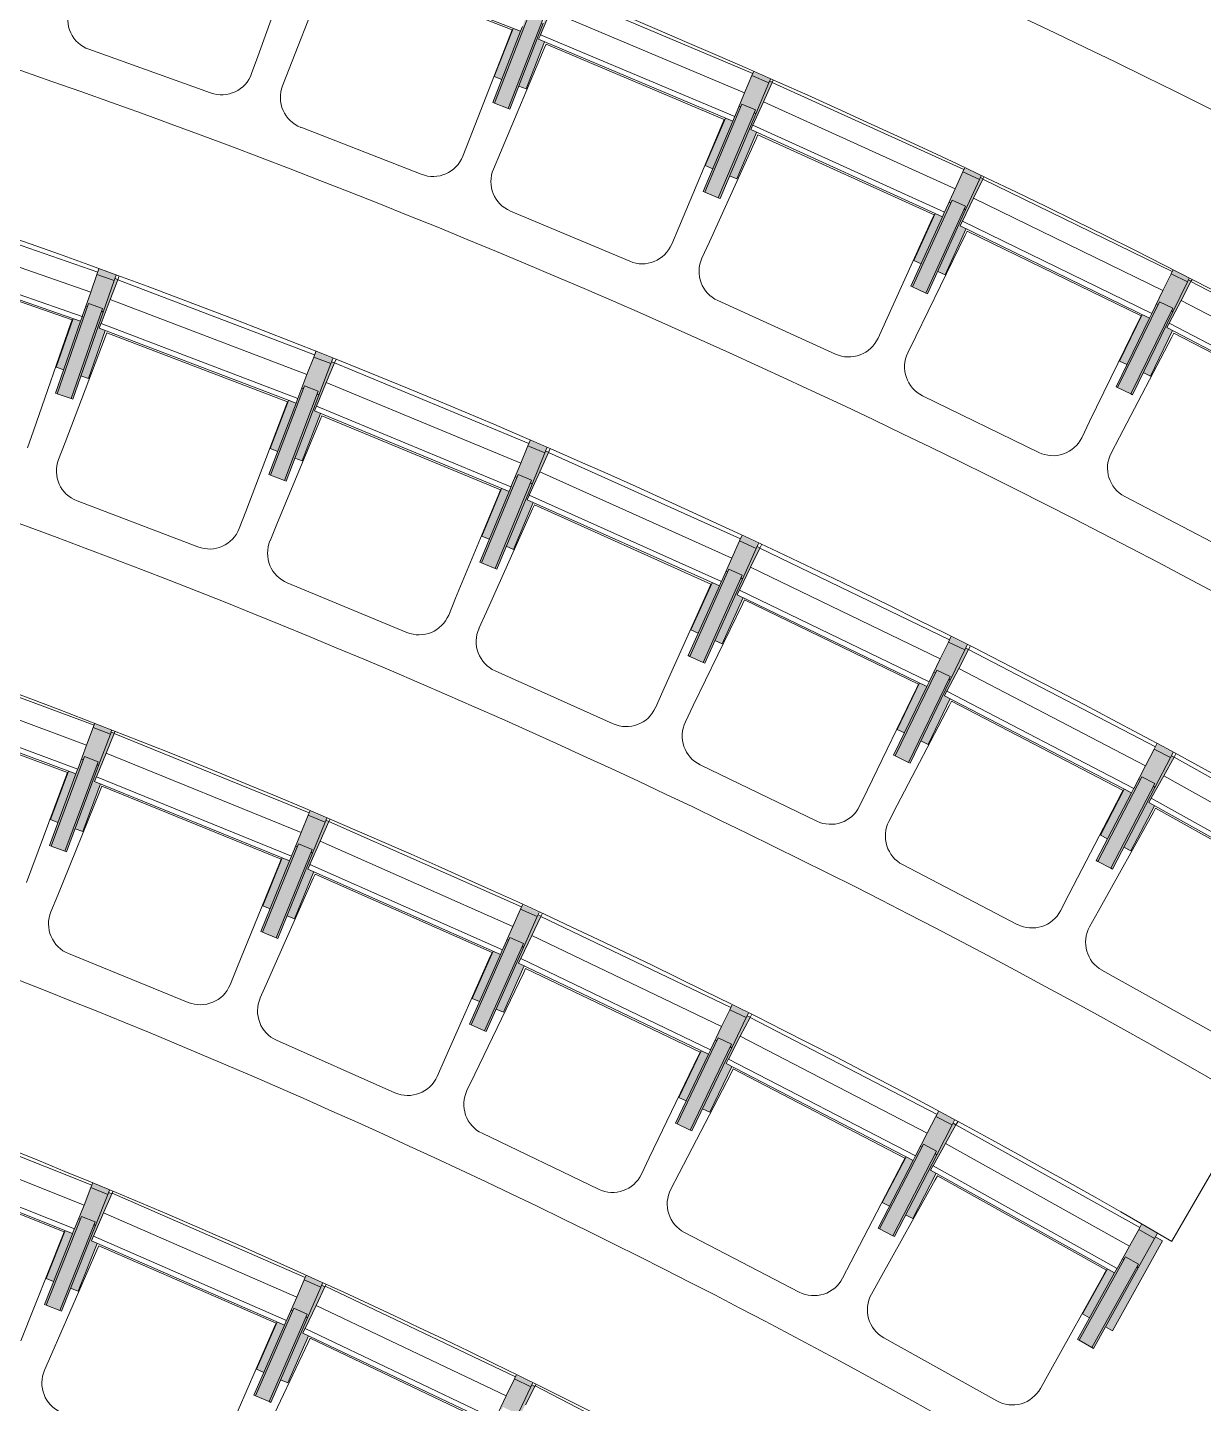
# Model space of a CAD drawing. Header units: millimetres. Extents: x 90978 to 295199, y -4084 to 97293.
# Drawn here: x 216805 to 219374, y 19981 to 22986 of the extents above; entities that cross this region are included whole.
import ezdxf

# ---------------------------------------------------------------- set-up
doc = ezdxf.new("R2010")
doc.units = ezdxf.units.MM
doc.header["$MEASUREMENT"] = 0
doc.layers.add('CSM-STL-XX-ZZ-M3-A-XXXX-00001_detached _19_04_21__rvt-1-Level 0$0$I-FURN', color=8, linetype='CONTINUOUS', lineweight=9)

msp = doc.modelspace()

# ---------------------------------------------------------------- hatches: boundary and pattern name
at = {"layer": 'CSM-STL-XX-ZZ-M3-A-XXXX-00001_detached _19_04_21__rvt-1-Level 0$0$I-FURN'}
h = msp.add_hatch(color=256, dxfattribs=at)
h.paths.add_polyline_path([(217894.7, 22851.4), (217934, 22954.7), (217921.7, 22959.9), (217965.7, 23065.2), (217960.1, 23067.4), (217878.4, 22857.7)], flags=0)
h.paths.add_polyline_path([(217841.1, 22872.3), (217882.1, 22977.3), (217865.8, 22983.7), (217825.3, 22878.4), (217838.2, 22873.4)], flags=0)
for points in [[(217855.2, 22809), (217930.9, 23003.2), (217900.9, 23014.9), (217825.3, 22820.7), (217853.8, 22809.6)], [(217825.3, 22820.7), (217898.6, 23008.9), (217894.4, 23008.9), (217821.6, 22822.1)], [(217858.9, 22807.6), (217930.9, 22995.6), (217928.5, 22997.2), (217855.2, 22809)], [(218395.8, 22797.4), (218424.4, 22865.1), (218387.5, 22880.6), (218359, 22812.9), (218363, 22812.3), (218365.5, 22818.2), (218395.1, 22805.7), (218393.1, 22799.4), (218395.1, 22797.9)], [(218424.4, 22865.1), (218427.8, 22873.1), (218391, 22889), (218387.5, 22880.6)], [(218284.5, 22626.1), (218363, 22812.3), (218358.7, 22812.3), (218280.9, 22627.7)], [(218314.1, 22613.7), (218395.1, 22805.7), (218365.5, 22818.2), (218284.5, 22626.1), (218294.5, 22621.9)], [(218317.8, 22612.1), (218395.1, 22797.9), (218392.6, 22799.8), (218314.1, 22613.7)], [(218854.2, 22587.2), (218883.6, 22654.5), (218848.2, 22670.6), (218817.8, 22603.7), (218821.8, 22603), (218824.5, 22608.8), (218853.7, 22595.5), (218851.1, 22589.7), (218853.7, 22587.6)], [(218884.6, 22654.1), (218888.2, 22662), (218851.9, 22678.8), (218848.2, 22670.6)], [(218738.3, 22419.1), (218821.8, 22603), (218817.5, 22603), (218734.7, 22420.7)], [(218767.5, 22405.8), (218853.4, 22595.7), (218824.5, 22608.8), (218738.3, 22419.1), (218745.3, 22415.9)], [(218771.1, 22404.1), (218853.4, 22587.9), (218851.1, 22589.7), (218767.5, 22405.8)], [(216970.5, 22363.9), (216994.7, 22433.3), (216956.9, 22446.4), (216932.8, 22377.1), (216936.8, 22376.7), (216938.9, 22382.7), (216969.3, 22372.2), (216967.2, 22366.1), (216969.3, 22364.7)], [(216994.7, 22433.3), (216998.7, 22444.7), (216961.2, 22458.7), (216956.9, 22446.4), (216981.5, 22437.9)], [(219306.7, 22364.5), (219338.4, 22430.8), (219303, 22448.1), (219270.8, 22382), (219274.7, 22381.2), (219277.5, 22386.9), (219306.4, 22372.9), (219303.6, 22367.1), (219306.4, 22364.7)], [(219338.9, 22430.5), (219342.7, 22438.3), (219306.9, 22456.1), (219303, 22448.1)], [(219215.1, 22185.5), (219306.4, 22372.9), (219277, 22385.9), (219186.2, 22199.6), (219190.3, 22197.6)], [(216870.4, 22185.9), (216936.8, 22376.7), (216932.6, 22376.7), (216866.6, 22187.2)], [(216900.7, 22175.4), (216969.3, 22372.2), (216938.9, 22382.7), (216870.4, 22185.9), (216899.5, 22175.8)], [(216904.4, 22174.1), (216970.5, 22363.9), (216966.8, 22365.3), (216900.7, 22175.4), (216903.6, 22174.4)], [(219186.2, 22199.6), (219274.7, 22381.2), (219270.4, 22381.2), (219182.6, 22201.4)], [(219218.6, 22183.8), (219306.4, 22364.8), (219303.1, 22366.1), (219215.1, 22185.5), (219217.4, 22184.4)], [(217441.6, 22183.2), (217467.7, 22251.8), (217430.4, 22266.1), (217404.2, 22197.4), (217408.2, 22196.9), (217410.5, 22202.9), (217440.5, 22191.5), (217438.2, 22185.5), (217440.5, 22183.9)], [(217467.7, 22251.8), (217472, 22262.9), (217434.9, 22277.9), (217430.4, 22266.1)], [(217366.3, 21996.7), (217440.5, 22191.5), (217410.5, 22202.9), (217336.3, 22008.2), (217350.1, 22002.9)], [(217336.3, 22008.2), (217408.2, 22196.9), (217404, 22196.9), (217332.6, 22009.6)], [(217370, 21995.3), (217441.6, 22183.2), (217437.8, 22184.4), (217366.3, 21996.7), (217369.8, 21995.4)], [(217935.3, 22056.7), (217939.9, 22067.7), (217903.2, 22083.6), (217898.4, 22072.1)], [(217907.2, 21988.9), (217935.3, 22056.7), (217898.4, 22072.1), (217870.2, 22004.2), (217874.2, 22003.6), (217876.7, 22009.5), (217906.4, 21997.2), (217903.9, 21991.3), (217906.4, 21989.5)], [(217796.9, 21817), (217874.2, 22003.6), (217870, 22003.6), (217793.2, 21818.5)], [(217826.6, 21804.7), (217906.4, 21997.2), (217876.7, 22009.5), (217796.9, 21817), (217807.6, 21812.5)], [(217830.2, 21803.2), (217906.4, 21989.5), (217903.9, 21991.3), (217826.6, 21804.7)], [(218397.1, 21848.2), (218402, 21859.1), (218365.7, 21876), (218360.6, 21864.6)], [(218367, 21781.2), (218397.1, 21848.2), (218360.6, 21864.6), (218330.5, 21797.6), (218334.5, 21796.9), (218337.1, 21802.7), (218366.4, 21789.6), (218364.4, 21783.3), (218366.4, 21781.7)], [(218251.8, 21612.6), (218334.5, 21796.9), (218330.2, 21796.9), (218248.2, 21614.2)], [(218281.1, 21599.4), (218366.4, 21789.6), (218337.1, 21802.7), (218251.8, 21612.6), (218259.4, 21609.2)], [(218284.7, 21597.8), (218366.4, 21781.7), (218363.8, 21783.7), (218281.1, 21599.4)], [(218820.6, 21560.3), (218852.6, 21626.5), (218816.6, 21643.9), (218784.6, 21577.8), (218788.5, 21576.9), (218791.3, 21582.7), (218820.3, 21568.7), (218817.5, 21562.9), (218820.3, 21560.6)], [(218852.6, 21626.5), (218857.9, 21637.4), (218822.1, 21655.3), (218816.6, 21643.9)], [(218700.5, 21395.1), (218788.5, 21576.9), (218784.2, 21576.9), (218697, 21396.8)], [(218729.4, 21381.1), (218820.3, 21568.7), (218790.8, 21581.7), (218700.5, 21395.1), (218705, 21392.9)], [(218733, 21379.4), (218819.7, 21561.1), (218817.5, 21562.9), (218729.4, 21381.1)], [(216960.8, 21374.1), (216986.4, 21443), (216948.9, 21456.9), (216923.3, 21388.1), (216927.4, 21387.6), (216929.6, 21393.6), (216959.4, 21381.7), (216957.5, 21376.4), (216959.7, 21374.9)], [(216986.4, 21443), (216989.2, 21450.5), (216952, 21465.2), (216948.9, 21456.9)], [(219301.5, 21391.6), (219307.3, 21402.8), (219272, 21421.5), (219266, 21410.1), (219279, 21403.3)], [(216887.1, 21187.1), (216959.4, 21382.5), (216929.6, 21393.6), (216856.9, 21198.3), (216871.4, 21192.9)], [(219267.6, 21326.5), (219300.6, 21392.1), (219266, 21410.1), (219232.1, 21344.9), (219236.1, 21344), (219239, 21349.7), (219267.5, 21334.8), (219264.6, 21329.1), (219267.5, 21326.5)], [(216856.9, 21198.3), (216927.4, 21387.6), (216923.1, 21387.6), (216853.3, 21199.7)], [(216890.7, 21185.7), (216960.8, 21374.1), (216957.5, 21376.4), (216887.1, 21187.1), (216889.2, 21186.3)], [(219142.8, 21164.8), (219236.1, 21344), (219231.6, 21344), (219139.3, 21166.6)], [(219171.3, 21149.9), (219267.5, 21334.8), (219238.6, 21348.8), (219142.8, 21164.8), (219144.2, 21164.1)], [(219174.8, 21148.1), (219267, 21327), (219264.1, 21328.2), (219171.3, 21149.9)], [(217455.6, 21250.7), (217458.9, 21258.9), (217422.1, 21274.6), (217418.5, 21265.8)], [(217427.9, 21182.7), (217455.6, 21250.7), (217418.5, 21265.8), (217390.8, 21197.8), (217394.8, 21197.2), (217397.2, 21203.1), (217427, 21191), (217424.6, 21185.1), (217427, 21183.3)], [(217318.7, 21010.1), (217394.8, 21197.2), (217390.6, 21197.2), (217315, 21011.6)], [(217348.4, 20998), (217426, 21191.4), (217397.2, 21203.1), (217318.7, 21010.1), (217329.8, 21005.6)], [(217352.1, 20996.5), (217427, 21183.3), (217424.6, 21185.1), (217348.4, 20998)], [(217918.6, 21044.2), (217922.5, 21053.1), (217886.2, 21069.8), (217882.1, 21060.4), (217907.9, 21049)], [(217888.9, 20977.1), (217918.6, 21044.2), (217882.1, 21060.4), (217852.3, 20993.3), (217856.3, 20992.6), (217858.9, 20998.4), (217888.3, 20985.4), (217886.5, 20978.9), (217888.3, 20977.5)], [(217774.5, 20807.9), (217856.3, 20992.6), (217852, 20992.6), (217770.9, 20809.5)], [(217803.8, 20794.9), (217888.3, 20985.4), (217858.9, 20998.4), (217774.5, 20807.9), (217782.3, 20804.4)], [(217807.4, 20793.3), (217888, 20977.8), (217885.7, 20979.6), (217803.8, 20794.9)], [(218375.2, 20823.7), (218379.8, 20833.4), (218343.9, 20851), (218339.1, 20841)], [(218343.4, 20757.5), (218374.3, 20824.1), (218339.1, 20841), (218307.3, 20774.8), (218311.3, 20774), (218314.1, 20779.7), (218343, 20765.8), (218340.5, 20759.8), (218343, 20757.8)], [(218223.9, 20591.9), (218311.3, 20774), (218306.9, 20774), (218220.3, 20593.6)], [(218252.8, 20578), (218343, 20765.8), (218313.8, 20779.2), (218223.9, 20591.9), (218228.4, 20589.7)], [(218256.4, 20576.2), (218342.7, 20758), (218340.2, 20760.1), (218252.8, 20578)], [(218824.8, 20589.3), (218830.2, 20599.9), (218794.9, 20618.6), (218789.2, 20607.7), (218803.9, 20600.1)], [(218791, 20524.1), (218824.4, 20589.5), (218789.2, 20607.7), (218755.4, 20542.5), (218759.4, 20541.6), (218762.3, 20547.2), (218790.9, 20532.5), (218787.9, 20526.8), (218790.9, 20524.2)], [(218666.4, 20362.2), (218759.4, 20541.6), (218755, 20541.6), (218663, 20364)], [(218695, 20347.4), (218790.9, 20532.5), (218761.9, 20546.3), (218666.4, 20362.2), (218667.7, 20361.5)], [(218698.5, 20345.6), (218790.5, 20524.5), (218787.6, 20526.2), (218695, 20347.4)], [(216981.1, 20437.8), (216984.8, 20447), (216948, 20462.7), (216944, 20452.6)], [(216953.9, 20369.6), (216981.1, 20437.8), (216944, 20452.6), (216916.8, 20384.4), (216920.8, 20383.8), (216923.2, 20389.8), (216953, 20377.9), (216950.6, 20372), (216953, 20370.2)], [(216846, 20196.2), (216920.8, 20383.8), (216916.6, 20383.8), (216842.4, 20197.6)], [(216875.9, 20184.3), (216953, 20377.9), (216923.2, 20389.8), (216846, 20196.2), (216858.3, 20191.3)], [(216879.5, 20182.8), (216953, 20370.2), (216950.6, 20371.8), (216875.9, 20184.3)], [(219267, 20341.3), (219273.4, 20352.9), (219238.6, 20372.5), (219232.1, 20360.8)], [(219231.2, 20277.2), (219267, 20341.3), (219232.1, 20360.8), (219196.3, 20296.7), (219200.2, 20295.6), (219203.3, 20301.2), (219231.2, 20285.3), (219228.3, 20280)], [(219101.8, 20119.2), (219200.2, 20295.6), (219196.3, 20296.7), (219098.4, 20121.1)], [(219129.9, 20103.5), (219231.4, 20285.5), (219202.9, 20300.4), (219101.8, 20119.2)], [(219133.3, 20101.6), (219231.2, 20277.2), (219228.3, 20280), (219129.9, 20103.5)], [(217417, 20167.9), (217446.3, 20235.3), (217409.7, 20251.3), (217380.3, 20183.9), (217384.3, 20183.2), (217386.9, 20189.1), (217416.3, 20176.3), (217413.7, 20170.4), (217416.3, 20168.4)], [(217446.3, 20235.3), (217450, 20243.6), (217413.6, 20260.3), (217409.7, 20251.3)], [(217303.5, 19998.1), (217384.3, 20183.2), (217380, 20183.2), (217299.9, 19999.7)], [(217333, 19985.2), (217415.6, 20176.6), (217386.9, 20189.1), (217303.5, 19998.1), (217312.4, 19994.2)], [(217336.6, 19983.7), (217416.3, 20168.4), (217413.6, 20170), (217333, 19985.2)], [(217904.8, 20017.7), (217908.5, 20025.6), (217872.6, 20043.3), (217868.6, 20034.9)], [(217873.2, 19951.4), (217904.8, 20017.7), (217868.6, 20034.9), (217837.1, 19968.5), (217841.1, 19967.7), (217843.8, 19973.5), (217872.8, 19959.7), (217870.1, 19953.9), (217872.8, 19951.7)]]:
    msp.add_hatch(color=256, dxfattribs=at).paths.add_polyline_path(points, flags=0)
h = msp.add_hatch(color=256, dxfattribs=at)
h.paths.add_polyline_path([(218354.8, 22654.9), (218397.7, 22756.7), (218384.8, 22762.6), (218431.6, 22866.7), (218426.1, 22869), (218338.7, 22661.7)], flags=0)
h.paths.add_polyline_path([(218301.8, 22677.3), (218345.6, 22781.2), (218329.5, 22788), (218285.7, 22684.1)], flags=0)
h = msp.add_hatch(color=256, dxfattribs=at)
h.paths.add_polyline_path([(218809.3, 22445.9), (218854.2, 22546.9), (218842.6, 22553.5), (218891.9, 22655.5), (218886.4, 22658), (218793.4, 22453.1), (218803.9, 22448.3)], flags=0)
h.paths.add_polyline_path([(218757, 22469.7), (218803.6, 22572.4), (218787.7, 22579.6), (218741, 22476.9), (218745.3, 22475)], flags=0)
h = msp.add_hatch(color=256, dxfattribs=at)
h.paths.add_polyline_path([(216938.7, 22219.1), (216975, 22324.1), (216962.1, 22329), (217002.4, 22435.2), (216996.1, 22437.4), (216922.1, 22224.9), (216936.8, 22219.8)], flags=0)
h.paths.add_polyline_path([(216884.4, 22238), (216921.4, 22344.5), (216904.9, 22350.3), (216867.9, 22243.8), (216870.4, 22242.9)], flags=0)
h = msp.add_hatch(color=256, dxfattribs=at)
h.paths.add_polyline_path([(219257.9, 22224.5), (219306.3, 22323.8), (219293.8, 22330.4), (219346.2, 22431.8), (219340.8, 22434.4), (219242.2, 22232.2)], flags=0)
h.paths.add_polyline_path([(219206.2, 22249.7), (219255.7, 22351.1), (219239.8, 22358.5), (219190.5, 22257.4)], flags=0)
h = msp.add_hatch(color=256, dxfattribs=at)
h.paths.add_polyline_path([(217405.5, 22039.4), (217444.5, 22143.4), (217432.1, 22148.6), (217475.5, 22253.5), (217469.3, 22255.9), (217389.2, 22045.6)], flags=0)
h.paths.add_polyline_path([(217351.8, 22059.8), (217391.9, 22165.2), (217375.6, 22171.5), (217336.3, 22065.7), (217350.1, 22060.5)], flags=0)
h = msp.add_hatch(color=256, dxfattribs=at)
h.paths.add_polyline_path([(217867, 21846.2), (217908.5, 21949.3), (217896.7, 21954.6), (217943.1, 22058.2), (217937, 22060.7), (217850.8, 21852.9), (217853.8, 21851.7)], flags=0)
h.paths.add_polyline_path([(217813.9, 21868.2), (217857, 21972.4), (217840.9, 21979.1), (217797.7, 21874.9), (217807.6, 21870.8)], flags=0)
h = msp.add_hatch(color=256, dxfattribs=at)
h.paths.add_polyline_path([(218322.7, 21639.7), (218368.2, 21741.1), (218355.6, 21747.3), (218404.9, 21849.5), (218398.8, 21852.2), (218306.7, 21646.9)], flags=0)
h.paths.add_polyline_path([(218270.2, 21663.3), (218316.4, 21766.2), (218300.4, 21773.3), (218254.2, 21670.5), (218259.4, 21668.2)], flags=0)
h = msp.add_hatch(color=256, dxfattribs=at)
h.paths.add_polyline_path([(218772.2, 21420.2), (218820.3, 21520.4), (218808.2, 21526.7), (218860.4, 21627.5), (218854.5, 21630.4), (218756.4, 21427.8)], flags=0)
h.paths.add_polyline_path([(218720.4, 21445.3), (218769.6, 21546.8), (218753.8, 21554.3), (218705, 21452.7)], flags=0)
h = msp.add_hatch(color=256, dxfattribs=at)
h.paths.add_polyline_path([(216925.9, 21230.1), (216964.3, 21334.2), (216951.8, 21339.3), (216994.5, 21444.6), (216987.9, 21447.1), (216909.5, 21236.2)], flags=0)
h.paths.add_polyline_path([(216872, 21250.1), (216911.3, 21355.8), (216894.9, 21361.9), (216855.6, 21256.2), (216856.9, 21255.7)], flags=0)
h = msp.add_hatch(color=256, dxfattribs=at)
h.paths.add_polyline_path([(219215.2, 21187.8), (219266.5, 21286.3), (219254.2, 21293.2), (219309.4, 21392.4), (219303.5, 21395.5), (219199.7, 21195.9)], flags=0)
h.paths.add_polyline_path([(219164.2, 21214.3), (219216.2, 21314.4), (219200.7, 21322.5), (219148.7, 21222.4)], flags=0)
h = msp.add_hatch(color=256, dxfattribs=at)
h.paths.add_polyline_path([(217388.6, 21039.7), (217429.6, 21142.9), (217417.8, 21148.1), (217463.6, 21252.1), (217457.2, 21254.7), (217372.4, 21046.3), (217378.7, 21043.8)], flags=0)
h.paths.add_polyline_path([(217335.3, 21061.4), (217377.8, 21165.9), (217361.6, 21172.5), (217319.1, 21068)], flags=0)
h = msp.add_hatch(color=256, dxfattribs=at)
h.paths.add_polyline_path([(217845.2, 20835.4), (217890.2, 20936.8), (217877.7, 20942.9), (217926.7, 21045.4), (217920.4, 21048.2), (217829.2, 20842.5)], flags=0)
h.paths.add_polyline_path([(217792.7, 20858.7), (217838.3, 20961.8), (217822.3, 20968.9), (217776.7, 20865.8), (217782.3, 20863.3)], flags=0)
h = msp.add_hatch(color=256, dxfattribs=at)
h.paths.add_polyline_path([(218295.4, 20617.2), (218343, 20717.5), (218331.2, 20723.6), (218383.3, 20824.6), (218377, 20827.6), (218279.7, 20624.8)], flags=0)
h.paths.add_polyline_path([(218243.6, 20642.1), (218292.4, 20743.7), (218276.6, 20751.3), (218228.4, 20649.4)], flags=0)
h = msp.add_hatch(color=256, dxfattribs=at)
h.paths.add_polyline_path([(218738.8, 20385.3), (218789.8, 20483.9), (218777.7, 20490.6), (218832.9, 20590), (218826.8, 20593.2), (218723.2, 20393.4)], flags=0)
h.paths.add_polyline_path([(218687.7, 20411.8), (218739.6, 20511.9), (218724.1, 20520), (218672.2, 20419.9)], flags=0)
h = msp.add_hatch(color=256, dxfattribs=at)
h.paths.add_polyline_path([(216915.7, 20226.3), (216956.9, 20331.1), (216944.9, 20336.3), (216989.7, 20439.1), (216982.7, 20441.9), (216899.5, 20232.8), (216903.6, 20231.2)], flags=0)
h.paths.add_polyline_path([(216862.3, 20247.6), (216903.6, 20352.6), (216887.8, 20358.9), (216846, 20254.1), (216858.3, 20249.2)], flags=0)
h = msp.add_hatch(color=256, dxfattribs=at)
h.paths.add_polyline_path([(219174.8, 20140.1), (219284.4, 20336.6), (219269.1, 20345.1), (219159.5, 20148.6)], flags=0)
h.paths.add_polyline_path([(219124.6, 20168.1), (219179.5, 20266.6), (219164.2, 20275.1), (219109.3, 20176.6)], flags=0)
h = msp.add_hatch(color=256, dxfattribs=at)
h.paths.add_polyline_path([(217374.1, 20026), (217419.1, 20129.1), (217406.9, 20135), (217455, 20236.2), (217448.1, 20239.2), (217358.1, 20033)], flags=0)
h.paths.add_polyline_path([(217321.4, 20049), (217366.5, 20152.4), (217350.5, 20159.4), (217305.4, 20056), (217312.4, 20052.9)], flags=0)
h = msp.add_hatch(color=256, dxfattribs=at)
h.paths.add_polyline_path([(217825.8, 19810.9), (217873.2, 19913), (217862.1, 19918.8), (217913.4, 20018.4), (217906.6, 20021.6), (217810, 19818.4)], flags=0)
h.paths.add_polyline_path([(217773.9, 19835.6), (217822.3, 19937.4), (217806.5, 19945), (217758.1, 19843.1), (217759.7, 19842.3)], flags=0)

# ---------------------------------------------------------------- linework, layer by layer
for p, q in [((217391.3, 23154.2), (217308.2, 22922.2)), ((217453.5, 23144.3), (217882.1, 22977.3)), ((217469.8, 23134), (217863.5, 22980.7)), ((217376.8, 22895.2), (217466.2, 23124.8)), ((217965.7, 23064.2), (218389.6, 22885.5)), ((217825.3, 22820.7), (217900.9, 23014.9)), ((217926, 22970), (217947.7, 23021.5)), ((218371.6, 22842.8), (217947.7, 23021.5)), ((217855.2, 22809), (217930.9, 23003.2)), ((217858.9, 22807.6), (217931.8, 22994.9)), ((217886.3, 22988.2), (217882.1, 22977.3)), ((217859.9, 22971.4), (217770.4, 22741.8)), ((217882.1, 22977.3), (217821.6, 22822.1)), ((217865.8, 22983.7), (217824.8, 22878.6)), ((217863.5, 22980.7), (217859.9, 22971.4)), ((217894.7, 22851.4), (217934.8, 22954.3)), ((217921.7, 22959.9), (217926.2, 22970.6)), ((217921.7, 22959.9), (218345.6, 22781.2)), ((217926, 22970), (218349.9, 22791.3)), ((216939.4, 22938), (217205.4, 22842.7)), ((217838.2, 22712.9), (217934, 22940)), ((217934, 22940), (217937.8, 22949.1)), ((217937.8, 22949.1), (218327.1, 22785)), ((217308.2, 22922.2), (217294.9, 22885)), ((217362.4, 22858.3), (217376.8, 22895.2)), ((217824.8, 22878.6), (217841.1, 22872.3)), ((218387.5, 22880.6), (218371.6, 22842.8)), ((218387.5, 22880.6), (218391, 22889)), ((218387.5, 22880.6), (218424.4, 22865.1)), ((218395.8, 22797.4), (218424.4, 22865.1)), ((218412.4, 22823.5), (218431.6, 22865.7)), ((218427.8, 22873.1), (218424.4, 22865.1)), ((218432, 22866.6), (218426.1, 22869)), ((218431.6, 22865.7), (218433.8, 22870.5)), ((218431.6, 22865.7), (218850.4, 22675.5)), ((217878.4, 22857.7), (217894.7, 22851.4)), ((218371.6, 22842.8), (218349.9, 22791.3)), ((217825.3, 22820.7), (217821.6, 22822.1)), ((217855.2, 22809), (217825.3, 22820.7)), ((217858.9, 22807.6), (217855.2, 22809)), ((218284.5, 22626.1), (218365.5, 22818.2)), ((218314.1, 22613.7), (218395.1, 22805.7)), ((218359, 22812.9), (218363, 22812.3)), ((218365.5, 22818.2), (218395.1, 22805.7)), ((218389.3, 22772.6), (218412.4, 22823.5)), ((218831.2, 22633.2), (218412.4, 22823.5)), ((218323.3, 22775.9), (218227.5, 22548.8)), ((218345.6, 22781.2), (218280.9, 22627.7)), ((218329.5, 22788), (218285.7, 22684.1)), ((218317.8, 22612.1), (218395.8, 22797.4)), ((218327.1, 22785), (218323.3, 22775.9)), ((218350.1, 22791.9), (218345.6, 22781.2)), ((218392.6, 22799.8), (218395.8, 22797.4)), ((217402.2, 22767.7), (217665.4, 22665.2)), ((218354.8, 22654.9), (218397.7, 22756.7)), ((218384.8, 22762.6), (218389.6, 22773.2)), ((218384.8, 22762.6), (218803.6, 22572.4)), ((218389.3, 22772.6), (218808.1, 22582.4)), ((218396.5, 22742.4), (218400.6, 22751.4)), ((218400.6, 22751.4), (218785.2, 22576.7)), ((217770.4, 22741.8), (217756.1, 22705)), ((218294.5, 22518), (218396.5, 22742.4)), ((217822.9, 22676.5), (217838.2, 22712.9)), ((218285.7, 22684.1), (218301.8, 22677.3)), ((218338.7, 22661.7), (218354.8, 22654.9)), ((218848.2, 22670.6), (218831.2, 22633.2)), ((218848.2, 22670.6), (218851.9, 22678.8)), ((218848.2, 22670.6), (218884.6, 22654.1)), ((218854.2, 22587.2), (218884.6, 22654.1)), ((218871.5, 22612.8), (218891.9, 22654.5)), ((218888.2, 22662), (218884.6, 22654.1)), ((218892.3, 22655.3), (218886.4, 22658)), ((218891.9, 22654.5), (218894.1, 22659.2)), ((218891.9, 22654.5), (219305.3, 22452.9)), ((218284.5, 22626.1), (218280.9, 22627.7)), ((218314.1, 22613.7), (218284.5, 22626.1)), ((218831.2, 22633.2), (218808.1, 22582.4)), ((216524.3, 22602.8), (216958.7, 22451.5)), ((218317.8, 22612.1), (218314.1, 22613.7)), ((218738.3, 22419.1), (218824.5, 22608.8)), ((218767.5, 22405.8), (218853.7, 22595.5)), ((218817.8, 22603.7), (218821.8, 22603)), ((218824.5, 22608.8), (218853.7, 22595.5)), ((218847, 22562.6), (218871.5, 22612.8)), ((219285, 22411.2), (218871.5, 22612.8)), ((217860.2, 22584.8), (218120.5, 22475.1)), ((218781.1, 22567.7), (218679.2, 22343.3)), ((218803.6, 22572.4), (218734.7, 22420.7)), ((218787.7, 22579.6), (218741, 22476.9)), ((218771.1, 22404.1), (218854.2, 22587.2)), ((218785.2, 22576.7), (218781.1, 22567.7)), ((218808.4, 22583), (218803.6, 22572.4)), ((218842.2, 22552.7), (218847.3, 22563.2)), ((218851.1, 22589.7), (218854.2, 22587.2)), ((216943.4, 22407.7), (216509, 22559)), ((218227.5, 22548.8), (218212.2, 22512.4)), ((218809.3, 22445.9), (218855, 22546.5)), ((218842.2, 22552.7), (219255.7, 22351.1)), ((218847, 22562.6), (219260.5, 22360.9)), ((218853.4, 22532.2), (218857.7, 22541.2)), ((218857.7, 22541.2), (219237.4, 22356)), ((216490.7, 22506.2), (216925.1, 22354.9)), ((218278.2, 22482.1), (218294.5, 22518)), ((218745.3, 22310.7), (218853.4, 22532.2)), ((216487, 22495.9), (216921.4, 22344.5)), ((216503.8, 22486.2), (216902.8, 22347.2)), ((218741, 22476.9), (218757, 22469.7)), ((216956.9, 22446.4), (216943.4, 22407.7)), ((216956.9, 22446.4), (216961.2, 22458.7)), ((216956.9, 22446.4), (216994.7, 22433.3)), ((216998.7, 22444.7), (216994.7, 22433.3)), ((218793.4, 22453.1), (218809.3, 22445.9)), ((219303, 22448.1), (219285, 22411.2)), ((219303, 22448.1), (219306.9, 22456.1)), ((219303, 22448.1), (219338.9, 22430.5)), ((216970.5, 22363.9), (216994.7, 22433.3)), ((216985.9, 22391.5), (217002.4, 22434.9)), ((217002.5, 22435.1), (216996.1, 22437.4)), ((217002.4, 22434.9), (217005.2, 22442.3)), ((217002.4, 22434.9), (217432.3, 22271.1)), ((218738.3, 22419.1), (218734.7, 22420.7)), ((218767.5, 22405.8), (218738.3, 22419.1)), ((219306.7, 22364.5), (219338.9, 22430.5)), ((219324.7, 22389.7), (219346.2, 22430.8)), ((219342.7, 22438.3), (219338.9, 22430.5)), ((219346.6, 22431.6), (219340.8, 22434.4)), ((219346.2, 22430.8), (219348.6, 22435.4)), ((219346.2, 22430.8), (219753.9, 22217.9)), ((216943.4, 22407.7), (216925.1, 22354.9)), ((216966, 22339.3), (216985.9, 22391.5)), ((217415.7, 22227.7), (216985.9, 22391.5)), ((218313, 22389.4), (218570.2, 22272.6)), ((218771.1, 22404.1), (218767.5, 22405.8)), ((219186.2, 22199.6), (219277.5, 22386.9)), ((219285, 22411.2), (219260.5, 22360.9)), ((219277.5, 22386.9), (219306.4, 22372.9)), ((219298.8, 22340.1), (219324.7, 22389.7)), ((219732.5, 22176.8), (219324.7, 22389.7)), ((216870.4, 22185.9), (216938.9, 22382.7)), ((216900.7, 22175.4), (216969.3, 22372.2)), ((216904.4, 22174.1), (216970.5, 22363.9)), ((216925.3, 22355.5), (216921.4, 22344.5)), ((216932.8, 22377.1), (216936.8, 22376.7)), ((216938.9, 22382.7), (216969.3, 22372.2)), ((216967.2, 22366.1), (216970.5, 22363.9)), ((219239.9, 22358.8), (219190.5, 22257.4)), ((219215.1, 22185.5), (219306.4, 22372.9)), ((219218.6, 22183.8), (219306.7, 22364.5)), ((219237.4, 22356), (219233.1, 22347)), ((219260.8, 22361.5), (219255.7, 22351.1)), ((219270.8, 22382), (219274.7, 22381.2)), ((219303.6, 22367.1), (219306.7, 22364.5)), ((216899.5, 22337.8), (216818.4, 22105.1)), ((216921.4, 22344.5), (216866.6, 22187.2)), ((216904.9, 22350.3), (216867.8, 22243.8)), ((216902.8, 22347.2), (216899.5, 22337.8)), ((216938.7, 22219.1), (216975.2, 22324)), ((216962.1, 22329), (216966.2, 22339.9)), ((216962.1, 22329), (217391.9, 22165.2)), ((216966, 22339.3), (217395.8, 22175.5)), ((218679.2, 22343.3), (218662.9, 22307.3)), ((219233.1, 22347), (219125, 22125.5)), ((219255.7, 22351.1), (219182.6, 22201.4)), ((219257.9, 22224.5), (219306.3, 22323.8)), ((219293.8, 22330.4), (219299.1, 22340.7)), ((219293.8, 22330.4), (219701.5, 22117.5)), ((219298.8, 22340.1), (219706.6, 22127.2)), ((216887.3, 22079.3), (216975, 22309.6)), ((216975, 22309.6), (216978.6, 22318.9)), ((216978.6, 22318.9), (217373.3, 22168.4)), ((218728, 22275.2), (218745.3, 22310.7)), ((219190.3, 22091.1), (219304.3, 22309.6)), ((219304.3, 22309.6), (219308.9, 22318.4)), ((219308.9, 22318.4), (219683.4, 22122.9)), ((217430.4, 22266.1), (217415.7, 22227.7)), ((217430.4, 22266.1), (217434.9, 22277.9)), ((217430.4, 22266.1), (217467.7, 22251.8)), ((217472, 22262.9), (217467.7, 22251.8)), ((216867.8, 22243.8), (216884.4, 22238)), ((217441.6, 22183.2), (217467.7, 22251.8)), ((217457.7, 22210.3), (217475.5, 22253.2)), ((217475.6, 22253.4), (217469.3, 22255.9)), ((217475.5, 22253.2), (217478.5, 22260.3)), ((217475.5, 22253.2), (217900.4, 22077)), ((219190.5, 22257.4), (219206.2, 22249.7)), ((216922.1, 22224.9), (216938.7, 22219.1)), ((217336.3, 22008.2), (217410.5, 22202.9)), ((217415.7, 22227.7), (217395.8, 22175.5)), ((217410.5, 22202.9), (217440.5, 22191.5)), ((217436.3, 22158.7), (217457.7, 22210.3)), ((217882.6, 22034.1), (217457.7, 22210.3)), ((219242.2, 22232.2), (219257.9, 22224.5)), ((216870.4, 22185.9), (216866.6, 22187.2)), ((216900.7, 22175.4), (216870.4, 22185.9)), ((216904.4, 22174.1), (216900.7, 22175.4)), ((217366.3, 21996.7), (217440.5, 22191.5)), ((217370, 21995.3), (217441.6, 22183.2)), ((217396.1, 22176.1), (217391.9, 22165.2)), ((217404.2, 22197.4), (217408.2, 22196.9)), ((217438.2, 22185.5), (217441.6, 22183.2)), ((218760.2, 22181.6), (219014.1, 22057.8)), ((219186.2, 22199.6), (219182.6, 22201.4)), ((219215.1, 22185.5), (219186.2, 22199.6)), ((219218.6, 22183.8), (219215.1, 22185.5)), ((217369.8, 22159.1), (217282, 21928.9)), ((217391.9, 22165.2), (217332.6, 22009.6)), ((217375.6, 22171.5), (217335.4, 22066.1)), ((217373.3, 22168.4), (217369.8, 22159.1)), ((217405.5, 22039.4), (217445.1, 22143.2)), ((217432.1, 22148.6), (217436.6, 22159.3)), ((217432.1, 22148.6), (217857, 21972.4)), ((217436.3, 22158.7), (217861.2, 21982.5)), ((217350.1, 21901.1), (217444.5, 22128.7)), ((217444.5, 22128.7), (217448.3, 22137.9)), ((217448.3, 22137.9), (217838.5, 21976.1)), ((219125, 22125.5), (219107.7, 22090)), ((216818.4, 22105.1), (216805.4, 22067.8)), ((217898.4, 22072.1), (217903.2, 22083.6)), ((219172, 22056.1), (219190.3, 22091.1)), ((216873.2, 22042.4), (216887.3, 22079.3)), ((217335.4, 22066.1), (217351.8, 22059.8)), ((217898.4, 22072.1), (217882.6, 22034.1)), ((217898.4, 22072.1), (217935.3, 22056.7)), ((217907.2, 21988.9), (217935.3, 22056.7)), ((217924.1, 22015.5), (217943.1, 22057.9)), ((217939.9, 22067.7), (217935.3, 22056.7)), ((217943.2, 22058.1), (217937, 22060.7)), ((217943.1, 22057.9), (217946.3, 22064.9)), ((217943.1, 22057.9), (218362.8, 21869.5)), ((217389.2, 22045.6), (217405.5, 22039.4)), ((217882.6, 22034.1), (217861.2, 21982.5)), ((217336.3, 22008.2), (217332.6, 22009.6)), ((217366.3, 21996.7), (217336.3, 22008.2)), ((217370, 21995.3), (217366.3, 21996.7)), ((217796.9, 21817), (217876.7, 22009.5)), ((217826.6, 21804.7), (217906.4, 21997.2)), ((217870.2, 22004.2), (217874.2, 22003.6)), ((217876.7, 22009.5), (217906.4, 21997.2)), ((217901.2, 21964.6), (217924.1, 22015.5)), ((218343.8, 21827.2), (217924.1, 22015.5)), ((217834.7, 21966.9), (217740.4, 21739.3)), ((217857, 21972.4), (217793.2, 21818.5)), ((217840.9, 21979.1), (217797.7, 21874.9)), ((217830.2, 21803.2), (217907.2, 21988.9)), ((217838.5, 21976.1), (217834.7, 21966.9)), ((217861.5, 21983.1), (217857, 21972.4)), ((217896.7, 21954.6), (217901.5, 21965.2)), ((217901.2, 21964.6), (218320.9, 21776.2)), ((217903.9, 21991.3), (217907.2, 21988.9)), ((216913.7, 21952.1), (217177.6, 21851.5)), ((217807.6, 21709.6), (217908.5, 21934.4)), ((217867, 21846.2), (217909.5, 21948.8)), ((217896.7, 21954.6), (218316.4, 21766.2)), ((217908.5, 21934.4), (217912.6, 21943.5)), ((217912.6, 21943.5), (218298, 21770.5)), ((219201.6, 21961.7), (219452, 21830.9)), ((217282, 21928.9), (217268, 21892)), ((217335, 21864.6), (217350.1, 21901.1)), ((217797.7, 21874.9), (217813.9, 21868.2)), ((218360.6, 21864.6), (218365.7, 21876)), ((217850.8, 21852.9), (217867, 21846.2)), ((218360.6, 21864.6), (218343.8, 21827.2)), ((218360.6, 21864.6), (218397.1, 21848.2)), ((218367, 21781.2), (218397.1, 21848.2)), ((218384.7, 21807.4), (218404.9, 21849.1)), ((218402, 21859.1), (218397.1, 21848.2)), ((218405, 21849.4), (218398.8, 21852.2)), ((218404.9, 21849.1), (218408.3, 21856.2)), ((218404.9, 21849.1), (218818.9, 21648.7)), ((217796.9, 21817), (217793.2, 21818.5)), ((217826.6, 21804.7), (217796.9, 21817)), ((218343.8, 21827.2), (218320.9, 21776.2)), ((217830.2, 21803.2), (217826.6, 21804.7)), ((218251.8, 21612.6), (218337.1, 21802.7)), ((218281.1, 21599.4), (218366.4, 21789.6)), ((218330.5, 21797.6), (218334.5, 21796.9)), ((218337.1, 21802.7), (218366.4, 21789.6)), ((218360.3, 21757.1), (218384.7, 21807.4)), ((218363.8, 21783.7), (218367, 21781.2)), ((218798.7, 21607), (218384.7, 21807.4)), ((217372.8, 21773.1), (217633.7, 21665)), ((218293.9, 21761.4), (218193, 21536.6)), ((218316.4, 21766.2), (218248.2, 21614.2)), ((218300.4, 21773.3), (218254.2, 21670.5)), ((218284.7, 21597.8), (218367, 21781.2)), ((218298, 21770.5), (218293.9, 21761.4)), ((218321.1, 21776.8), (218316.4, 21766.2)), ((218355.5, 21747.2), (218360.6, 21757.7)), ((218360.3, 21757.1), (218774.4, 21556.7)), ((217740.4, 21739.3), (217725.2, 21702.8)), ((218259.4, 21504.9), (218366.7, 21726.7)), ((218322.7, 21639.7), (218368.2, 21741.1)), ((218355.5, 21747.2), (218769.6, 21546.8)), ((218366.7, 21726.7), (218371.1, 21735.7)), ((218371.1, 21735.7), (218751.3, 21551.6)), ((217791.4, 21673.5), (217807.6, 21709.6)), ((218254.2, 21670.5), (218270.2, 21663.3)), ((218306.7, 21646.9), (218322.7, 21639.7)), ((218816.6, 21643.9), (218798.7, 21607)), ((218816.6, 21643.9), (218822.1, 21655.3)), ((218816.6, 21643.9), (218852.6, 21626.5)), ((218857.9, 21637.4), (218852.6, 21626.5)), ((218860.4, 21627.2), (218864.2, 21634.3)), ((216519.6, 21622.3), (216950.8, 21462)), ((218251.8, 21612.6), (218248.2, 21614.2)), ((218281.1, 21599.4), (218251.8, 21612.6)), ((218798.7, 21607), (218774.4, 21556.7)), ((218820.6, 21560.3), (218852.6, 21626.5)), ((218839, 21586), (218860.4, 21627.2)), ((218860.6, 21627.4), (218854.5, 21630.4)), ((218860.4, 21627.2), (219268.5, 21414.8)), ((216934.6, 21418.5), (216503.5, 21578.8)), ((217826.6, 21581), (218084.3, 21465.3)), ((218284.7, 21597.8), (218281.1, 21599.4)), ((218700.5, 21395.1), (218791.3, 21582.7)), ((218784.6, 21577.8), (218788.5, 21576.9)), ((218791.3, 21582.7), (218820.3, 21568.7)), ((218813.2, 21536.4), (218839, 21586)), ((219247.1, 21373.7), (218839, 21586)), ((218747, 21542.6), (218639.6, 21320.8)), ((218769.6, 21546.8), (218697, 21396.8)), ((218753.8, 21554.4), (218704.7, 21452.9)), ((218729.4, 21381.1), (218820.3, 21568.7)), ((218733, 21379.4), (218820.6, 21560.3)), ((218751.3, 21551.6), (218747, 21542.6)), ((218774.6, 21557.2), (218769.6, 21546.8)), ((218817.5, 21562.9), (218820.6, 21560.3)), ((216480.2, 21516.1), (216911.3, 21355.8)), ((216484, 21526.4), (216915.1, 21366.1)), ((218193, 21536.6), (218176.8, 21500.5)), ((218772.2, 21420.2), (218820.6, 21520.2)), ((218808.2, 21526.7), (218813.5, 21537)), ((218808.2, 21526.7), (219216.2, 21314.4)), ((218813.2, 21536.4), (219221.3, 21324.1)), ((218818.7, 21505.9), (218823.3, 21514.7)), ((218823.3, 21514.7), (219198.1, 21319.7)), ((216496.7, 21506.1), (216892.7, 21358.9)), ((218242.1, 21469.3), (218259.4, 21504.9)), ((218705, 21287.3), (218818.7, 21505.9)), ((216948.9, 21456.9), (216934.6, 21418.5)), ((216948.9, 21456.9), (216952, 21465.2)), ((216948.9, 21456.9), (216986.4, 21443)), ((218704.7, 21452.9), (218720.4, 21445.3)), ((216960.8, 21374.1), (216986.4, 21443)), ((216977, 21401.2), (216994.5, 21444.2)), ((216989.2, 21450.5), (216986.4, 21443)), ((216994.6, 21444.6), (216987.9, 21447.1)), ((216994.5, 21444.2), (216996, 21447.9)), ((216994.5, 21444.2), (217420.5, 21270.8)), ((218756.4, 21427.8), (218772.2, 21420.2)), ((219266, 21410.1), (219272, 21421.5)), ((216856.9, 21198.3), (216929.6, 21393.6)), ((216934.6, 21418.5), (216915.1, 21366.1)), ((216929.6, 21393.6), (216959.7, 21382.4)), ((216955.9, 21349.4), (216977, 21401.2)), ((217403, 21227.8), (216977, 21401.2)), ((218700.5, 21395.1), (218697, 21396.8)), ((218729.4, 21381.1), (218700.5, 21395.1)), ((219266, 21410.1), (219247.1, 21373.7)), ((219266, 21410.1), (219301.5, 21391.6)), ((219267.6, 21326.5), (219301.5, 21391.6)), ((219286.8, 21351.6), (219309.4, 21392.1)), ((219307.3, 21402.8), (219301.5, 21391.6)), ((219309.5, 21392.3), (219303.5, 21395.5)), ((219309.4, 21392.1), (219313.5, 21399.5)), ((219309.4, 21392.1), (219711.1, 21168.1)), ((216894.9, 21361.9), (216855.6, 21256.2)), ((216887.1, 21187.1), (216959.7, 21382.4)), ((216890.7, 21185.7), (216960.8, 21374.1)), ((216915.4, 21366.7), (216911.3, 21355.8)), ((216923.3, 21388.1), (216927.4, 21387.6)), ((216957.5, 21376.4), (216960.8, 21374.1)), ((218274.6, 21375.8), (218528.9, 21252.8)), ((218733, 21379.4), (218729.4, 21381.1)), ((219247.1, 21373.7), (219221.3, 21324.1)), ((216889.2, 21349.6), (216803.3, 21118.6)), ((216911.3, 21355.8), (216853.3, 21199.7)), ((216892.7, 21358.9), (216889.2, 21349.6)), ((216925.9, 21230.1), (216964.6, 21334.1)), ((216951.8, 21339.3), (216956.2, 21350)), ((216951.8, 21339.3), (217377.8, 21165.9)), ((216955.9, 21349.4), (217382, 21176)), ((219142.8, 21164.8), (219239, 21349.7)), ((219171.3, 21149.9), (219267.5, 21334.8)), ((219232.1, 21344.9), (219236.1, 21344)), ((219239, 21349.7), (219267.5, 21334.8)), ((219259.6, 21302.8), (219286.8, 21351.6)), ((219688.5, 21127.5), (219286.8, 21351.6)), ((216871.4, 21091.3), (216964.3, 21319.6)), ((216964.3, 21319.6), (216968, 21328.8)), ((216968, 21328.8), (217359.3, 21169.5)), ((218639.6, 21320.8), (218622.4, 21285.3)), ((219193.5, 21310.9), (219079.8, 21092.3)), ((219216.2, 21314.4), (219139.3, 21166.6)), ((219200.7, 21322.5), (219148.7, 21222.4)), ((219174.8, 21148.1), (219267.6, 21326.5)), ((219198.1, 21319.7), (219193.5, 21310.9)), ((219221.6, 21324.7), (219216.2, 21314.4)), ((219254.2, 21293.2), (219259.9, 21303.3)), ((219259.6, 21302.8), (219661.3, 21078.7)), ((219264.6, 21329.1), (219267.6, 21326.5)), ((217418.5, 21265.8), (217422.1, 21274.6)), ((218686.8, 21252.2), (218705, 21287.3)), ((219144.2, 21056.8), (219264.2, 21272.1)), ((219215.2, 21187.8), (219266.5, 21286.3)), ((219254.2, 21293.2), (219656, 21069.2)), ((219264.2, 21272.1), (219269, 21280.8)), ((219269, 21280.8), (219638, 21075)), ((216855.6, 21256.2), (216872, 21250.1)), ((217418.5, 21265.8), (217403, 21227.8)), ((217418.5, 21265.8), (217455.6, 21250.7)), ((217427.9, 21182.7), (217455.6, 21250.7)), ((217444.9, 21209.2), (217463.6, 21251.7)), ((217458.9, 21258.9), (217455.6, 21250.7)), ((217463.8, 21252), (217457.2, 21254.7)), ((217463.6, 21251.7), (217465.6, 21256)), ((217463.6, 21251.7), (217884.2, 21065.3)), ((216909.5, 21236.2), (216925.9, 21230.1)), ((217403, 21227.8), (217382, 21176)), ((219148.7, 21222.4), (219164.2, 21214.3)), ((216856.9, 21198.3), (216853.3, 21199.7)), ((216887.1, 21187.1), (216856.9, 21198.3)), ((216890.7, 21185.7), (216887.1, 21187.1)), ((217318.7, 21010.1), (217397.2, 21203.1)), ((217348.4, 20998), (217427, 21191)), ((217352.1, 20996.5), (217427.9, 21182.7)), ((217390.8, 21197.8), (217394.8, 21197.2)), ((217397.2, 21203.1), (217427, 21191)), ((217422.2, 21158.2), (217444.9, 21209.2)), ((217424.6, 21185.1), (217427.9, 21182.7)), ((217865.4, 21022.9), (217444.9, 21209.2)), ((219199.7, 21195.9), (219215.2, 21187.8)), ((217355.6, 21160.3), (217262.7, 20932)), ((217377.8, 21165.9), (217315, 21011.6)), ((217361.6, 21172.5), (217319.1, 21068)), ((217359.3, 21169.5), (217355.6, 21160.3)), ((217382.2, 21176.6), (217377.8, 21165.9)), ((217417.8, 21148.1), (217422.5, 21158.7)), ((217422.2, 21158.2), (217842.8, 20971.8)), ((218716.6, 21157.8), (218967.1, 21027.4)), ((219142.8, 21164.8), (219139.3, 21166.6)), ((219171.3, 21149.9), (219142.8, 21164.8)), ((217329.8, 20902.7), (217429.6, 21128)), ((217388.6, 21039.7), (217430.4, 21142.5)), ((217417.8, 21148.1), (217838.3, 20961.8)), ((217429.6, 21128), (217433.7, 21137.1)), ((217433.7, 21137.1), (217819.9, 20966)), ((219174.8, 21148.1), (219171.3, 21149.9)), ((216856.5, 21054.7), (216871.4, 21091.3)), ((219079.8, 21092.3), (219061.5, 21057.2)), ((217319.1, 21068), (217335.3, 21061.4)), ((217882.1, 21060.4), (217886.2, 21069.8)), ((217372.4, 21046.3), (217388.6, 21039.7)), ((217882.1, 21060.4), (217865.4, 21022.9)), ((217882.1, 21060.4), (217918.6, 21044.2)), ((217888.9, 20977.1), (217918.6, 21044.2)), ((217906.7, 21003.1), (217926.7, 21044.9)), ((217922.5, 21053.1), (217918.6, 21044.2)), ((217926.9, 21045.3), (217920.4, 21048.2)), ((217926.7, 21044.9), (217929.2, 21050)), ((217926.7, 21044.9), (218341.4, 20845.8)), ((219124.9, 21022.3), (219144.2, 21056.8)), ((217318.7, 21010.1), (217315, 21011.6)), ((217348.4, 20998), (217318.7, 21010.1)), ((217865.4, 21022.9), (217842.8, 20971.8)), ((217882.5, 20952.7), (217906.7, 21003.1)), ((218321.3, 20804), (217906.7, 21003.1)), ((217352.1, 20996.5), (217348.4, 20998)), ((217774.5, 20807.9), (217858.9, 20998.4)), ((217803.8, 20794.9), (217888.3, 20985.4)), ((217807.4, 20793.3), (217888.9, 20977.1)), ((217843.1, 20972.4), (217838.3, 20961.8)), ((217852.3, 20993.3), (217856.3, 20992.6)), ((217858.9, 20998.4), (217888.3, 20985.4)), ((217885.7, 20979.6), (217888.9, 20977.1)), ((216894.9, 20963.5), (217156.5, 20857)), ((217815.9, 20956.9), (217716.1, 20731.6)), ((217838.3, 20961.8), (217770.9, 20809.5)), ((217822.3, 20968.9), (217776.7, 20865.8)), ((217819.9, 20966), (217815.9, 20956.9)), ((217877.7, 20942.8), (217882.7, 20953.3)), ((217877.7, 20942.8), (218292.4, 20743.7)), ((217882.5, 20952.7), (218297.2, 20753.6)), ((217262.7, 20932), (217247.8, 20895.4)), ((217782.3, 20700.2), (217889, 20922.4)), ((217845.2, 20835.4), (217890.2, 20936.8)), ((217889, 20922.4), (217893.3, 20931.3)), ((217893.3, 20931.3), (218274.1, 20748.5)), ((219152, 20927.1), (219398.7, 20789.5)), ((217313.8, 20866.6), (217329.8, 20902.7)), ((217776.7, 20865.8), (217792.7, 20858.7)), ((218339.1, 20841), (218343.9, 20851)), ((217829.2, 20842.5), (217845.2, 20835.4)), ((218339.1, 20841), (218321.3, 20804)), ((218339.1, 20841), (218375.2, 20823.7)), ((218343.4, 20757.5), (218375.2, 20823.7)), ((218361.9, 20782.9), (218383.3, 20824.1)), ((218379.8, 20833.4), (218375.2, 20823.7)), ((218383.5, 20824.5), (218377, 20827.6)), ((218383.3, 20824.1), (218386.4, 20830.1)), ((218383.3, 20824.1), (218791.7, 20612.5)), ((217774.5, 20807.9), (217770.9, 20809.5)), ((217803.8, 20794.9), (217774.5, 20807.9)), ((217807.4, 20793.3), (217803.8, 20794.9)), ((218321.3, 20804), (218297.2, 20753.6)), ((217349.5, 20774.2), (217607.7, 20659.8)), ((218223.9, 20591.9), (218314.1, 20779.7)), ((218252.8, 20578), (218343, 20765.8)), ((218307.3, 20774.8), (218311.3, 20774)), ((218314.1, 20779.7), (218343, 20765.8)), ((218336.2, 20733.3), (218361.9, 20782.9)), ((218770.4, 20571.3), (218361.9, 20782.9)), ((217716.1, 20731.6), (217700.1, 20695.5)), ((218269.8, 20739.5), (218163.2, 20517.4)), ((218292.4, 20743.7), (218220.3, 20593.6)), ((218276.6, 20751.3), (218227.8, 20649.6)), ((218256.4, 20576.2), (218343.4, 20757.5)), ((218274.1, 20748.5), (218269.8, 20739.5)), ((218297.4, 20754.2), (218292.4, 20743.7)), ((218331.2, 20723.6), (218336.5, 20733.9)), ((218336.2, 20733.3), (218744.6, 20521.7)), ((218340.2, 20760.1), (218343.4, 20757.5)), ((218228.4, 20484), (218341.8, 20702.8)), ((218295.4, 20617.2), (218343.5, 20717.2)), ((218331.2, 20723.6), (218739.6, 20511.9)), ((218341.8, 20702.8), (218346.4, 20711.6)), ((218346.4, 20711.6), (218721.5, 20517.2)), ((217765.2, 20664.6), (217782.3, 20700.2)), ((218227.8, 20649.6), (218243.6, 20642.1)), ((216518.6, 20627.8), (216945.9, 20457.6)), ((218279.7, 20624.8), (218295.4, 20617.2)), ((218789.2, 20607.7), (218794.9, 20618.6)), ((219304.7, 20335.3), (219479.7, 20638.4)), ((216928.8, 20414.5), (216501.4, 20584.7)), ((218223.9, 20591.9), (218220.3, 20593.6)), ((218252.8, 20578), (218223.9, 20591.9)), ((218789.2, 20607.7), (218770.4, 20571.3)), ((218789.2, 20607.7), (218824.8, 20589.3)), ((218791, 20524.1), (218824.8, 20589.3)), ((218810.3, 20549), (218832.9, 20589.5)), ((218830.2, 20599.9), (218824.8, 20589.3)), ((218833.1, 20589.9), (218826.8, 20593.2)), ((218832.9, 20589.5), (218836.8, 20596.4)), ((218832.9, 20589.5), (219234.7, 20365.5)), ((217798, 20571.2), (218052.7, 20448.9)), ((218256.4, 20576.2), (218252.8, 20578)), ((218770.4, 20571.3), (218744.6, 20521.7)), ((216476.7, 20522.6), (216904, 20352.4)), ((216480.7, 20532.8), (216908.1, 20362.6)), ((218666.4, 20362.2), (218762.3, 20547.2)), ((218695, 20347.4), (218790.9, 20532.5)), ((218698.5, 20345.6), (218791, 20524.1)), ((218744.9, 20522.3), (218739.6, 20511.9)), ((218755.4, 20542.5), (218759.4, 20541.6)), ((218762.3, 20547.2), (218790.9, 20532.5)), ((218783.1, 20500.2), (218810.3, 20549)), ((218787.9, 20526.8), (218791, 20524.1)), ((219212.1, 20325), (218810.3, 20549)), ((216493, 20512.2), (216885.5, 20355.9)), ((218163.2, 20517.4), (218146.1, 20481.8)), ((218716.9, 20508.4), (218603.5, 20289.6)), ((218739.6, 20511.9), (218663, 20364)), ((218724.1, 20520), (218672.2, 20419.9)), ((218721.5, 20517.2), (218716.9, 20508.4)), ((218777.7, 20490.6), (218783.4, 20500.8)), ((218777.7, 20490.6), (219179.5, 20266.6)), ((218783.1, 20500.2), (219184.9, 20276.2)), ((216944, 20452.6), (216948, 20462.7)), ((218210.2, 20448.9), (218228.4, 20484)), ((218667.7, 20254.3), (218787.7, 20469.5)), ((218738.8, 20385.3), (218789.8, 20483.9)), ((218787.7, 20469.5), (218792.6, 20478.2)), ((218792.6, 20478.2), (219161.6, 20272.4)), ((216944, 20452.6), (216928.8, 20414.5)), ((216944, 20452.6), (216981.1, 20437.8)), ((216953.9, 20369.6), (216981.1, 20437.8)), ((216971.6, 20397.6), (216990.2, 20440.1)), ((216984.8, 20447), (216981.1, 20437.8)), ((216989.7, 20439.1), (216982.7, 20441.9)), ((216990.2, 20440.1), (216991.9, 20443.9)), ((216990.2, 20440.1), (217411.8, 20256.2)), ((216928.8, 20414.5), (216908.1, 20362.6)), ((218672.2, 20419.9), (218687.7, 20411.8)), ((216846, 20196.2), (216923.2, 20389.8)), ((216875.9, 20184.3), (216953, 20377.9)), ((216916.8, 20384.4), (216920.8, 20383.8)), ((216923.2, 20389.8), (216953, 20377.9)), ((216949.3, 20346.4), (216971.6, 20397.6)), ((216950.6, 20372), (216953.9, 20369.6)), ((217393.3, 20213.6), (216971.6, 20397.6)), ((218723.2, 20393.4), (218738.8, 20385.3)), ((219232.1, 20360.8), (219238.6, 20372.5)), ((216881.8, 20346.6), (216790.6, 20117.7)), ((216903.6, 20351.3), (216842.4, 20197.6)), ((216887.8, 20358.9), (216846, 20254.1)), ((216879.5, 20182.8), (216953.9, 20369.6)), ((216885.5, 20355.9), (216881.8, 20346.6)), ((216908.3, 20363.2), (216904, 20352.4)), ((216944.9, 20336.3), (216949.6, 20347)), ((216949.3, 20346.4), (217370.9, 20162.4)), ((218240.2, 20354.6), (218491, 20224.6)), ((218666.4, 20362.2), (218663, 20364)), ((218695, 20347.4), (218666.4, 20362.2)), ((218698.5, 20345.6), (218695, 20347.4)), ((219232.1, 20360.8), (219212.1, 20325)), ((219231.2, 20277.2), (219267, 20341.3)), ((219232.1, 20360.8), (219267, 20341.3)), ((219273.4, 20352.9), (219267, 20341.3)), ((219284.4, 20336.6), (219269.1, 20345.1)), ((216858.3, 20090.4), (216956.9, 20316.3)), ((216915.7, 20226.3), (216957.4, 20330.9)), ((216944.9, 20336.3), (217366.5, 20152.4)), ((216956.9, 20316.3), (216960.9, 20325.4)), ((216960.9, 20325.4), (217348.1, 20156.4)), ((219174.8, 20140.1), (219284.4, 20336.6)), ((219212.1, 20325), (219184.9, 20276.2)), ((218603.5, 20289.6), (218585.3, 20254.5)), ((219101.8, 20119.2), (219203.3, 20301.2)), ((219129.9, 20103.5), (219231.4, 20285.5)), ((219196.3, 20296.7), (219200.2, 20295.6)), ((219203.3, 20301.2), (219231.4, 20285.5)), ((219228.3, 20280), (219231.2, 20277.2)), ((216846, 20254.1), (216862.3, 20247.6)), ((217409.7, 20251.3), (217393.3, 20213.6)), ((217409.7, 20251.3), (217413.6, 20260.3)), ((217409.7, 20251.3), (217446.3, 20235.3)), ((218648.5, 20219.8), (218667.7, 20254.3)), ((219156.7, 20263.8), (219036.7, 20048.5)), ((219179.5, 20266.6), (219098.4, 20121.1)), ((219164.2, 20275.1), (219109.3, 20176.6)), ((219133.3, 20101.6), (219231.2, 20277.2)), ((219161.6, 20272.4), (219156.7, 20263.8)), ((219185.2, 20276.7), (219179.5, 20266.6)), ((216899.5, 20232.8), (216915.7, 20226.3)), ((217417, 20167.9), (217446.3, 20235.3)), ((217435.6, 20195.3), (217455.5, 20237.2)), ((217450, 20243.6), (217446.3, 20235.3)), ((217455, 20236.2), (217448.1, 20239.2)), ((217455.5, 20237.2), (217457, 20240.4)), ((217455.5, 20237.2), (217870.9, 20039.7)), ((216846, 20196.2), (216842.4, 20197.6)), ((216875.9, 20184.3), (216846, 20196.2)), ((217393.3, 20213.6), (217370.9, 20162.4)), ((217411.6, 20144.9), (217435.6, 20195.3)), ((217851, 19997.8), (217435.6, 20195.3)), ((216879.5, 20182.8), (216875.9, 20184.3)), ((217303.5, 19998.1), (217386.9, 20189.1)), ((217333, 19985.2), (217416.3, 20176.3)), ((217336.6, 19983.7), (217417, 20167.9)), ((217371.2, 20163), (217366.5, 20152.4)), ((217380.3, 20183.9), (217384.3, 20183.2)), ((217386.9, 20189.1), (217416.3, 20176.3)), ((217413.7, 20170.4), (217417, 20167.9)), ((219109.3, 20176.6), (219124.6, 20168.1)), ((217344.1, 20147.3), (217245.6, 19921.5)), ((217366.5, 20152.4), (217299.9, 19999.7)), ((217350.5, 20159.4), (217305.4, 20056)), ((217348.1, 20156.4), (217344.1, 20147.3)), ((217406.9, 20135), (217411.9, 20145.5)), ((217406.9, 20135), (217822.3, 19937.4)), ((217411.6, 20144.9), (217827, 19947.3)), ((219159.5, 20148.6), (219174.8, 20140.1)), ((217312.4, 19892), (217418.2, 20114.6)), ((217374.1, 20026), (217419.1, 20129.1)), ((217418.2, 20114.6), (217422.5, 20123.5)), ((217422.5, 20123.5), (217804, 19942.1)), ((218675.5, 20124.5), (218922.2, 19987)), ((219101.8, 20119.2), (219098.4, 20121.1)), ((219129.9, 20103.5), (219101.8, 20119.2)), ((219133.3, 20101.6), (219129.9, 20103.5)), ((216842.5, 20054.2), (216858.3, 20090.4)), ((217305.4, 20056), (217321.4, 20049)), ((217868.6, 20034.9), (217872.6, 20043.3)), ((219036.7, 20048.5), (219017.5, 20014)), ((217358.1, 20033), (217374.1, 20026)), ((217868.6, 20034.9), (217851, 19997.8)), ((217868.6, 20034.9), (217904.8, 20017.7)), ((217873.2, 19951.4), (217904.8, 20017.7)), ((217892.7, 19978.2), (217914, 20019.4)), ((217908.5, 20025.6), (217904.8, 20017.7)), ((217913.4, 20018.4), (217906.6, 20021.6)), ((217914, 20019.4), (217915.4, 20022.2)), ((217914, 20019.4), (218322.8, 19808.5)), ((217303.5, 19998.1), (217299.9, 19999.7)), ((217333, 19985.2), (217303.5, 19998.1)), ((217336.6, 19983.7), (217333, 19985.2)), ((217851, 19997.8), (217827, 19947.3))]:
    msp.add_line(p, q, dxfattribs=at)
for centre, radius, start, end in [((210962.9, 5919), 19404.9, 59.93092, 88.42072), ((210954.4, 5981.5), 18821.9, 59.83367, 88.37179), ((210954.4, 5981.5), 18471.9, 59.83051, 88.34093), ((210954.4, 5981.5), 17888.9, 59.82499, 88.28684), ((210954.4, 5981.5), 17538.9, 59.8215, 88.25264), ((216963.1, 23003.9), 70, 160.2863, 250.2863), ((210954.4, 5981.5), 16955.9, 59.81536, 88.19254), ((217229, 22908.6), 70, 250.2863, 340.2863), ((217427.7, 22832.9), 70, 158.7147, 248.7147), ((217690.9, 22730.4), 70, 248.7147, 338.7147), ((217887.4, 22649.3), 70, 157.1431, 247.1431), ((210954.4, 5981.5), 16605.9, 59.81147, 88.15444), ((218147.7, 22539.6), 70, 247.1431, 337.1431), ((218341.9, 22453.1), 70, 155.5715, 245.5715), ((218599.1, 22336.3), 70, 245.5715, 335.5715), ((218790.9, 22244.5), 70, 153.9999, 243.9999), ((219044.8, 22120.7), 70, 243.9999, 333.9999), ((219234, 22023.7), 70, 152.4282, 242.4282), ((216938.6, 22017.5), 70, 159.1386, 249.1386), ((210954.4, 5981.5), 16022.9, 59.80461, 88.08726), ((217202.5, 21916.9), 70, 249.1386, 339.1386), ((217399.6, 21837.8), 70, 157.4822, 247.4822), ((217660.6, 21729.6), 70, 247.4822, 337.4822), ((217855.3, 21644.9), 70, 155.8258, 245.8258), ((210954.4, 5981.5), 15672.9, 59.80025, 88.04453), ((218113, 21529.2), 70, 245.8258, 335.8258), ((218305.1, 21438.8), 70, 154.1694, 244.1694), ((218559.4, 21315.8), 70, 244.1694, 334.1694), ((218748.9, 21219.9), 70, 152.513, 242.513), ((210962.9, 5981.5), 15089.9, 59.79253, 87.96895), ((216921.3, 21028.3), 70, 157.8537, 247.8537), ((218999.5, 21089.5), 70, 242.513, 332.513), ((219186.1, 20988.2), 70, 150.8566, 240.8566), ((217182.9, 20921.8), 70, 247.8537, 337.8537), ((217377.8, 20838.2), 70, 156.1044, 246.1044), ((210962.9, 5981.5), 14739.9, 59.7876, 87.9207), ((217636.1, 20723.8), 70, 246.1044, 336.1044), ((217828.3, 20634.3), 70, 154.3552, 244.3552), ((218083, 20512), 70, 244.3552, 334.3552), ((218272.4, 20416.7), 70, 152.6059, 242.6059), ((218523.2, 20286.7), 70, 242.6059, 332.6059), ((218709.6, 20185.7), 70, 150.8566, 240.8566), ((210962.9, 5981.5), 14156.9, 59.79253, 87.83503), ((216906.7, 20026.2), 70, 156.4267, 246.4267), ((218956.3, 20048.1), 70, 240.8566, 330.8566)]:
    msp.add_arc(centre, radius, start, end, dxfattribs=at)

doc.saveas('drawing.dxf')
